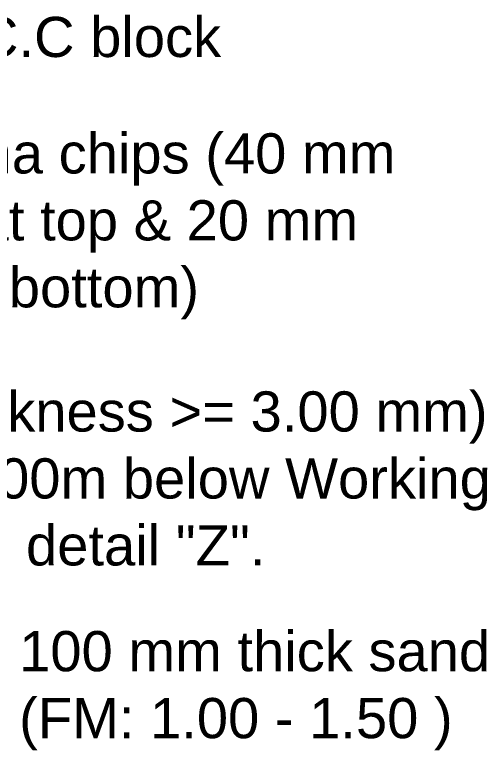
# Model space of a CAD drawing. Header units: inches. Extents: x 15 to 141071, y -30183 to 14738.
# Drawn here: x 70603.91 to 70615.41, y -9426.52 to -9408.62 of the extents above; entities that cross this region are included whole.
import ezdxf

# ---------------------------------------------------------------- set-up
doc = ezdxf.new("R2010")
doc.units = ezdxf.units.IN
doc.header["$MEASUREMENT"] = 0
doc.layers.add('LINE', color=7, linetype='Continuous')
doc.styles.get("Standard").update_dxf_attribs({"font": 'arial.ttf'})

msp = doc.modelspace()

# ---------------------------------------------------------------- texts
at = {"layer": 'LINE', "color": 0, "linetype": 'ByBlock', "lineweight": 20, "ltscale": 0.5, "char_height": 0.9775, "attachment_point": 1}
for s, insert in [('1- layer 450x450x300 C.C block', (70589.507709, -9408.668374)), ('100 mm thick pick jhama chips (40 mm\\Pto 20 mm well graded at top & 20 mm \\Pto 5 mm well graded at bottom) ', (70589.57924, -9411.502677)), ('100 mm thick pick jhama chips (40 mm\\Pto 20 mm well graded at top & 20 mm \\Pto 5 mm well graded at bottom) ', (70589.57924, -9411.502677)), ('Geo textile filter (thickness >= 3.00 mm)\\Pshall be extended 1.00m below Working \\PLow WL as shown in detail "Z".', (70591.28789, -9417.784107)), ('Geo textile filter (thickness >= 3.00 mm)\\Pshall be extended 1.00m below Working \\PLow WL as shown in detail "Z".', (70591.28789, -9417.784107)), ('100 mm thick sand \\P(FM: 1.00 - 1.50 )', (70604.022076, -9423.617968)), ('100 mm thick sand \\P(FM: 1.00 - 1.50 )', (70604.022076, -9423.617968))]:
    msp.add_mtext(s, dxfattribs=dict(at, insert=insert))

doc.saveas('drawing.dxf')
